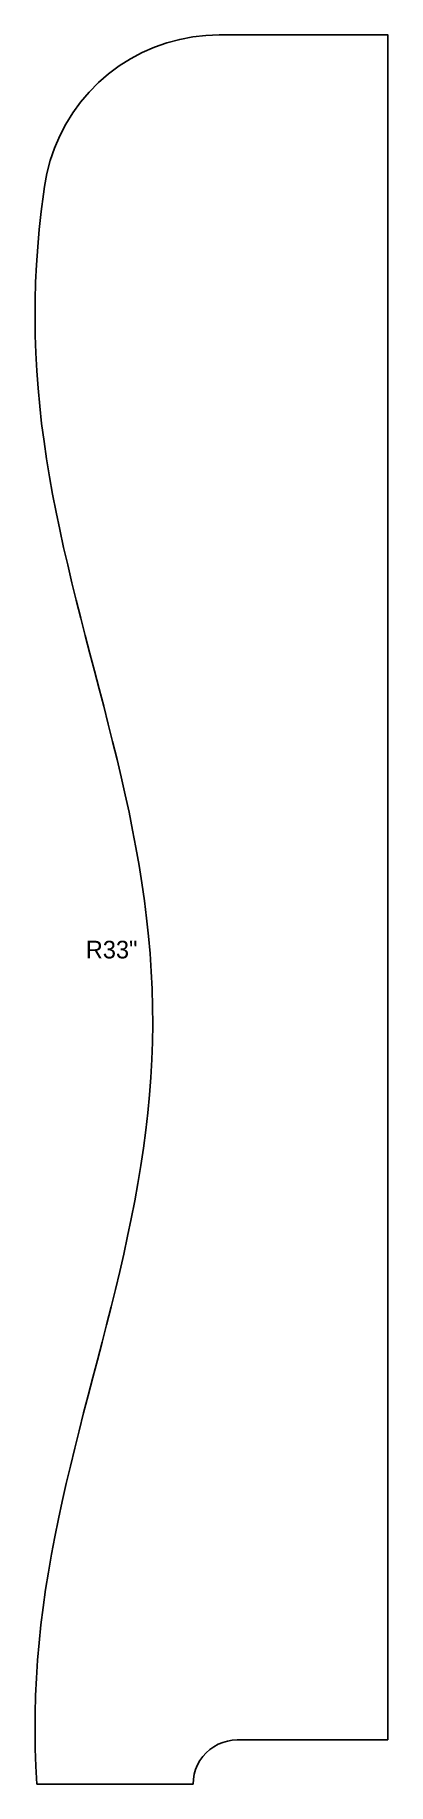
# Model space of a CAD drawing. Header units: inches. Extents: x 42 to 48, y -0.8 to 29.
import ezdxf
from ezdxf.enums import TextEntityAlignment as Align

# ---------------------------------------------------------------- set-up
doc = ezdxf.new("R2010")
doc.units = ezdxf.units.IN

msp = doc.modelspace()

# ---------------------------------------------------------------- linework, layer by layer
at = {"layer": 'OUTLINE'}
msp.add_lwpolyline([(48, 0), (45.438, 0), (45.438, 0), (45.354, -0.005), (45.271, -0.019), (45.19, -0.042), (45.112, -0.074), (45.038, -0.115), (44.97, -0.164), (44.907, -0.22), (44.851, -0.282), (44.802, -0.351), (44.762, -0.425), (44.73, -0.502), (44.706, -0.583), (44.692, -0.666), (44.688, -0.75), (44.062, -0.75), (42.032, -0.75), (42.016, -0.449), (42.005, -0.149), (42, 0.152), (42.002, 0.452), (42.009, 0.753), (42.023, 1.053), (42.043, 1.354), (42.069, 1.654), (42.101, 1.955), (42.138, 2.255), (42.18, 2.556), (42.228, 2.856), (42.28, 3.157), (42.337, 3.457), (42.398, 3.758), (42.462, 4.058), (42.53, 4.359), (42.601, 4.659), (42.675, 4.96), (42.75, 5.26), (42.827, 5.561), (42.905, 5.861), (42.983, 6.162), (43.062, 6.462), (43.14, 6.763), (43.217, 7.063), (43.293, 7.364), (43.368, 7.664), (43.44, 7.965), (43.509, 8.265), (43.575, 8.566), (43.637, 8.866), (43.696, 9.167), (43.75, 9.467), (43.8, 9.768), (43.845, 10.068), (43.884, 10.369), (43.918, 10.669), (43.946, 10.97), (43.969, 11.27), (43.985, 11.571), (43.996, 11.871), (44, 12.172), (43.998, 12.472), (43.99, 12.773), (43.975, 13.073), (43.955, 13.374), (43.929, 13.674), (43.897, 13.975), (43.859, 14.275), (43.817, 14.576), (43.769, 14.876), (43.716, 15.177), (43.659, 15.477), (43.598, 15.778), (43.533, 16.078), (43.465, 16.379), (43.394, 16.679), (43.32, 16.98), (43.245, 17.28), (43.168, 17.581), (43.09, 17.881), (43.012, 18.182), (42.933, 18.482), (42.855, 18.783), (42.777, 19.083), (42.701, 19.384), (42.627, 19.684), (42.556, 19.985), (42.487, 20.285), (42.421, 20.586), (42.358, 20.886), (42.3, 21.187), (42.246, 21.487), (42.197, 21.788), (42.153, 22.088), (42.113, 22.389), (42.08, 22.689), (42.052, 22.99), (42.03, 23.29), (42.014, 23.591), (42.004, 23.891), (42, 24.192), (42.002, 24.492), (42.011, 24.793), (42.026, 25.093), (42.046, 25.394), (42.073, 25.694), (42.105, 25.995), (42.143, 26.295), (42.161, 26.423), (42.201, 26.645), (42.258, 26.863), (42.331, 27.077), (42.42, 27.284), (42.524, 27.484), (42.643, 27.676), (42.776, 27.858), (42.922, 28.03), (43.081, 28.19), (43.251, 28.338), (43.433, 28.473), (43.623, 28.594), (43.822, 28.7), (44.029, 28.79), (44.242, 28.865), (44.46, 28.924), (44.681, 28.966), (44.905, 28.992), (45.131, 29), (48, 29)], close=True, dxfattribs=at)

# ---------------------------------------------------------------- texts
at = {"layer": 'LABELS'}
msp.add_text('R33"', height=0.3, dxfattribs=at).set_placement((43.302, 13.443), align=Align.MIDDLE_CENTER)

doc.saveas('drawing.dxf')
